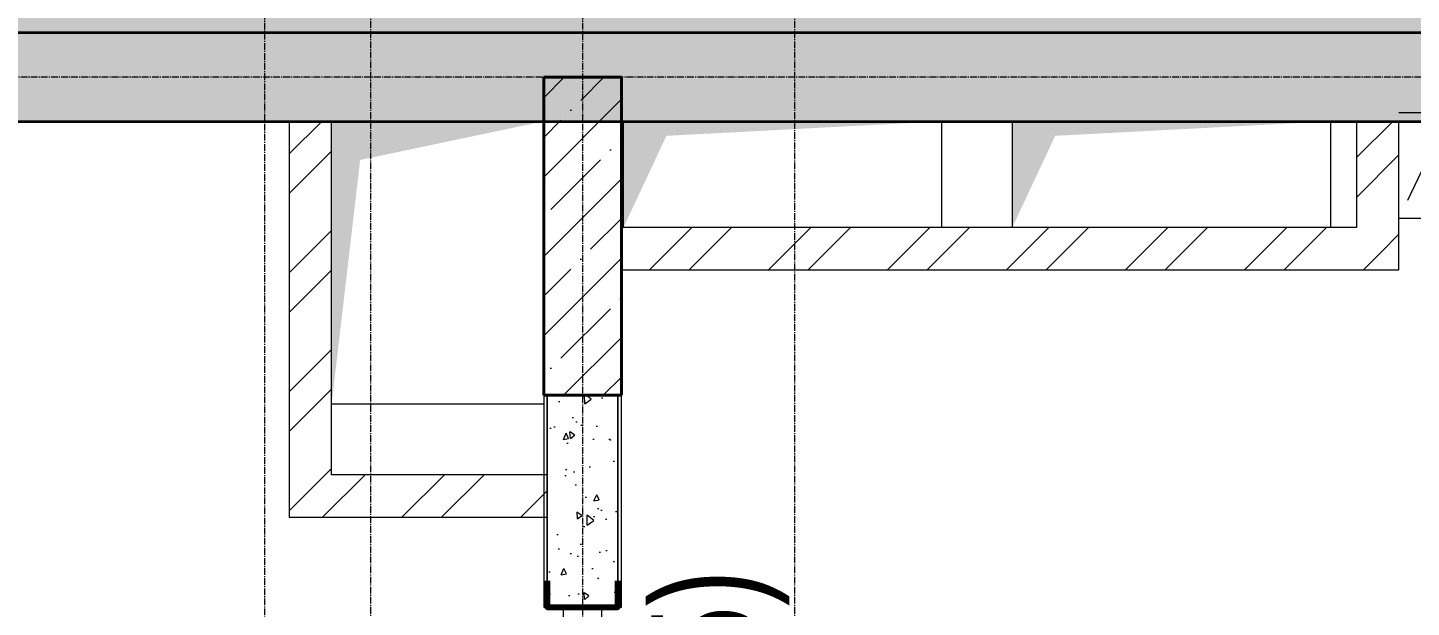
# Model space of a CAD drawing. Header units: millimetres. Extents: x -231292 to 573618, y -153144 to 564035.
# Drawn here: x 106759 to 110674, y 433102 to 434742 of the extents above; entities that cross this region are included whole.
import ezdxf
from ezdxf.enums import TextEntityAlignment as Align

# ---------------------------------------------------------------- set-up
doc = ezdxf.new("R2010")
doc.units = ezdxf.units.MM
for name, pattern in [('CENTER2', [28.575, 19.05, -3.175, 3.175, -3.175]), ('HIDDEN', [9.525, 6.35, -3.175]), ('HIDDEN2', [4.7625, 3.175, -1.5875])]:
    doc.linetypes.add(name, pattern=pattern)
doc.layers.get('0').update_dxf_attribs({"color": 250})
doc.layers.get('Defpoints').update_dxf_attribs({"color": 250})
for name, color, linetype, lineweight in [('АР_Витраж марка', 250, 'Continuous', 9), ('АР_Двери_витраж', 250, 'Continuous', 9), ('АР_Колонны', 250, 'Continuous', 35), ('АР_Стены ЖБ', 250, 'Continuous', 35), ('АР_Стены кирпич', 250, 'Continuous', 20), ('АР_Стены ПЕНОблок', 250, 'Continuous', 20), ('АР_Стены_дефшов', 250, 'Continuous', 0), ('АР_Тонкая', 250, 'Continuous', 5), ('АР_Штриховка', 250, 'Continuous', 0), ('КМ_Фахверки', 250, 'Continuous', 80), ('ОВ_Классы', 250, 'Continuous', 0), ('ОВ_Шахты', 250, 'Continuous', 5), ('РД_Оси_100', 250, 'Continuous', 0)]:
    doc.layers.add(name, color=color, linetype=linetype, lineweight=lineweight)
doc.styles.add('Arial_09', font='ARIALN.TTF', dxfattribs={"width": 0.9})
pattern_1 = [(45, (50428.77, 366201.75), (-112.2532, 112.2532), []), (45, (50541.02, 366201.75), (-112.2532, 112.2532), [198.4375, -39.6875, 0, -39.6875])]

# ---------------------------------------------------------------- blocks, each defined once
blk = doc.blocks.new('otv')
at = {"linetype": 'Continuous'}
blk.add_lwpolyline([(0, -1), (0, 0), (1, 0), (1, -1)], close=True, dxfattribs=at)
blk.add_solid([(0, -1), (0, 0), (0.1346, -0.1366), (1, 0)], dxfattribs=at)
blk = doc.blocks.new('otv пунктир')
at = {"linetype": 'HIDDEN', "ltscale": 0.07}
blk.add_lwpolyline([(0, 0), (0, 1), (1, 1), (1, 0)], close=True, dxfattribs=at)
blk.add_lwpolyline([(0, 1), (0.1346, 0.1366), (1, 0)], dxfattribs=at)
blk = doc.blocks.new('Ф_пеноблок 200')
at = {"layer": 'КМ_Фахверки'}
blk.add_lwpolyline([(0, -75), (0, 0), (200, 0), (200, -75)], dxfattribs=at)
blk = doc.blocks.new('СОШ_2200_АР_ОСИ_М100_28.05.24')
at = {"layer": 'РД_Оси_100', "linetype": 'CENTER2'}
for points in [[(57300, 139938.679), (57300, -6155)], [(58500, 139938.679), (58500, -6155)], [(57000, 70839.76), (57000, -5755), (56700, -6155)], [(57900, 70753.904), (57900, -6155)], [(78274.959, 68400), (-5454.958, 68400), (-5954.958, 68250)]]:
    blk.add_lwpolyline(points, dxfattribs=at)
blk = doc.blocks.new('МаркаВитража1')
at = {"layer": 'Defpoints'}
blk.add_circle((0, 0), 3, dxfattribs=at)
at = {"color": 0, "linetype": 'ByBlock', "lineweight": -2, "style": 'Arial_09', "width": 0.9}
blk.add_attdef('АР-ОКНО:НАИМЕНОВАНИЕ', text='', height=3, dxfattribs=at).set_placement((0, 0), align=Align.MIDDLE)

msp = doc.modelspace()

# ---------------------------------------------------------------- hatches: boundary and pattern name
at = {"layer": 'АР_Штриховка', "linetype": 'Continuous', "lineweight": 0}
h = msp.add_hatch(dxfattribs=at)
h.set_pattern_fill('HONEY', color=256, scale=10, style=0)
h.set_pattern_definition([(0, (50428.768, 366201.753), (47.625, 27.4963064), [31.75, -63.5]), (120, (50428.768, 366201.753), (-47.625, 27.496307), [31.75, -63.5]), (60, (50428.768, 366201.753), (1e-07, 54.992613), [-63.5, 31.75])])
h.paths.add_polyline_path([(95928.768, 434776.753), (95928.768, 434726.753), (104818.768, 434726.753), (104818.768, 434776.753)], flags=0)
h.paths.add_polyline_path([(106698.768, 434776.753), (106698.768, 434726.753), (116228.768, 434726.753), (116228.768, 434776.753)], flags=0)
at = {"layer": 'АР_Штриховка', "linetype": 'Continuous', "lineweight": 5}
h = msp.add_hatch(dxfattribs=at)
h.set_pattern_fill('ANSI35', color=256, scale=25, style=0)
h.set_pattern_definition(pattern_1)
h.paths.add_polyline_path([(95928.768, 434726.753), (95928.768, 434476.753), (104818.768, 434476.753), (104818.768, 434726.753)], flags=0)
h.paths.add_polyline_path([(106698.768, 434726.753), (106698.768, 434476.753), (116228.768, 434476.753), (116228.768, 434726.753)], flags=0)
h = msp.add_hatch(dxfattribs=at)
h.set_pattern_fill('ANSI35', color=256, scale=25, style=0)
h.set_pattern_definition(pattern_1)
h.paths.add_polyline_path([(108218.768, 433701.753), (108438.768, 433701.753), (108438.768, 434601.753), (108218.768, 434601.753)], flags=0)
at = {"layer": 'АР_Штриховка', "linetype": 'Continuous', "lineweight": 0}
h = msp.add_hatch(dxfattribs=at)
h.set_pattern_fill('ANSI32', color=256, scale=25, style=0)
h.set_pattern_definition([(45, (50428.77, 366201.75), (-168.3798, 168.3798), []), (45, (50541.02, 366201.75), (-168.3798, 168.3798), [])])
h.paths.add_polyline_path([(107498.768, 433356.753), (107618.768, 433476.753), (107618.768, 434476.753), (107498.768, 434476.753)], flags=0)
h = msp.add_hatch(dxfattribs=at)
h.set_pattern_fill('ANSI32', color=256, scale=25, angle=-360, style=0)
h.set_pattern_definition([(45, (50428.77, 366201.75), (-168.3798, 168.3798), []), (45, (50541.02, 366201.75), (-168.3798, 168.3798), [])])
h.paths.add_polyline_path([(110638.768, 434476.752), (110518.768, 434476.752), (110518.768, 434176.752), (110638.768, 434056.752)], flags=0)
h = msp.add_hatch(dxfattribs=at)
h.set_pattern_fill('ANSI32', color=256, scale=25, style=0)
h.set_pattern_definition([(45, (50428.77, 366201.75), (-168.3798, 168.3798), []), (45, (50541.02, 366201.75), (-168.3798, 168.3798), [])])
h.paths.add_polyline_path([(110638.768, 434056.752), (110518.768, 434176.752), (108438.768, 434176.753), (108438.768, 434056.753)], flags=0)
h = msp.add_hatch(dxfattribs=at)
h.set_pattern_fill('AR-CONC', color=256, angle=45, style=0)
h.set_pattern_definition([(95, (50428.77, 366201.75), (140.09465, 117.55338), [19.05, -209.55]), (40, (50428.77, 366201.75), (-160.01845, 110.17673), [15.24, -167.6406]), (145.45144, (50440.44, 366211.55), (-19.9238, 227.7301), [16.19, -178.09024]), (91.1842, (50392.85, 366237.67), (221.41024, 161.9534), [28.575, -314.325]), (141.63556, (50411.3, 366251.17), (-7.0866, 342.8268), [24.285, -267.1356]), (36.18415, (50392.85, 366237.67), (-7.0866, 342.8268), [22.86, -251.4597]), (66, (50419.79, 366246.65), (179.51998, 34.89515), [19.05, -209.55]), (11, (50419.79, 366246.65), (-86.53993, 173.9412), [15.24, -167.64]), (116.45145, (50434.75, 366249.56), (92.98005, 208.83634), [16.19, -178.08994]), (82.5, (50428.77, 366201.75), (-57.60547, 61.973414), [0, -165.608, 0, -170.18, 0, -168.275]), (52.5, (50428.77, 366201.75), (-23.58973, 118.087), [0, -97.028, 0, -161.798, 0, -64.135]), (12.5, (50388.716, 366161.7), (99.927863, 91.826196), [0, -63.5, 0, -198.12, 0, -262.89]), (2.5, (50370.76, 366143.74), (86.7639, 122.7224), [0, -82.55, 0, -131.572, 0, -186.69])])
h.paths.add_polyline_path([(108228.768, 430401.753), (108428.768, 430401.753), (108428.768, 431851.753), (108228.768, 431851.753)], flags=0)
h.paths.add_polyline_path([(108228.768, 433101.753), (108428.768, 433101.753), (108428.768, 433701.753), (108228.768, 433701.753)], flags=0)
h = msp.add_hatch(dxfattribs=at)
h.set_pattern_fill('ANSI32', color=256, scale=25, style=0)
h.set_pattern_definition([(45, (50428.77, 366201.75), (-168.3798, 168.3798), []), (45, (50541.02, 366201.75), (-168.3798, 168.3798), [])])
h.paths.add_polyline_path([(108228.768, 433356.753), (108228.768, 433476.753), (107618.768, 433476.753), (107498.768, 433356.753)], flags=0)

# ---------------------------------------------------------------- linework, layer by layer
at = {"layer": 'АР_Двери_витраж', "linetype": 'Continuous', "lineweight": 9}
msp.add_lwpolyline([(108383.768, 432951.753), (108383.768, 433101.753), (108273.768, 433101.753), (108273.768, 432951.753)], close=True, dxfattribs=at)
at = {"layer": 'АР_Колонны', "linetype": 'HIDDEN2', "lineweight": 25}
for p, q in [((108218.768, 434601.753), (108438.768, 434601.753)), ((108218.768, 433701.753), (108218.768, 434601.753)), ((108438.768, 434601.753), (108438.768, 433701.753)), ((108438.768, 433701.753), (108218.768, 433701.753))]:
    msp.add_line(p, q, dxfattribs=at)
at = {"layer": 'АР_Колонны', "linetype": 'Continuous', "lineweight": 35}
for p, q in [((108438.768, 434601.753), (108218.768, 434601.753)), ((108218.768, 434601.753), (108218.768, 433701.753)), ((108438.768, 433701.753), (108438.768, 434601.753)), ((108218.768, 433701.753), (108438.768, 433701.753))]:
    msp.add_line(p, q, dxfattribs=at)
at = {"layer": 'АР_Стены ЖБ', "linetype": 'Continuous', "lineweight": 35}
for p, q in [((116228.768, 434726.753), (106698.768, 434726.753)), ((106698.768, 434476.753), (116228.768, 434476.753))]:
    msp.add_line(p, q, dxfattribs=at)
at = {"layer": 'АР_Стены ЖБ', "linetype": 'Continuous', "lineweight": 40}
for p, q in [((108438.768, 434601.753), (108218.768, 434601.753)), ((108218.768, 434601.753), (108218.768, 433701.753)), ((108438.768, 433701.753), (108438.768, 434601.753)), ((108218.768, 433701.753), (108438.768, 433701.753))]:
    msp.add_line(p, q, dxfattribs=at)
at = {"layer": 'АР_Стены кирпич', "linetype": 'Continuous', "lineweight": 20}
for p, q in [((107618.768, 434476.753), (107498.768, 434476.753)), ((107498.768, 434476.753), (107498.768, 433356.753)), ((107618.768, 433476.753), (107618.768, 434476.753)), ((110638.768, 434476.752), (110518.768, 434476.752)), ((110518.768, 434476.752), (110518.768, 434176.752)), ((110638.768, 434056.752), (110638.768, 434476.752)), ((110518.768, 434176.752), (108438.768, 434176.753)), ((108438.768, 434176.753), (108438.768, 434056.753)), ((108438.768, 434056.753), (110638.768, 434056.752)), ((108228.768, 433476.753), (107618.768, 433476.753)), ((108228.768, 433356.753), (108228.768, 433476.753)), ((107498.768, 433356.753), (108228.768, 433356.753))]:
    msp.add_line(p, q, dxfattribs=at)
at = {"layer": 'АР_Стены ПЕНОблок', "linetype": 'Continuous', "lineweight": 20}
for p, q in [((108428.768, 433701.753), (108228.768, 433701.753)), ((108228.768, 433701.753), (108228.768, 433101.753)), ((108428.768, 433101.753), (108428.768, 433701.753)), ((108228.768, 433101.753), (108428.768, 433101.753))]:
    msp.add_line(p, q, dxfattribs=at)
at = {"layer": 'АР_Стены_дефшов', "linetype": 'Continuous', "lineweight": 0}
msp.add_line((106698.768, 434726.753), (116228.768, 434726.753), dxfattribs=at)
at = {"layer": 'АР_Тонкая', "linetype": 'Continuous', "lineweight": 0}
for p, q in [((108228.768, 433701.753), (108218.768, 433701.753)), ((108218.768, 433701.753), (108218.768, 433101.753)), ((108228.768, 433101.753), (108228.768, 433701.753)), ((108438.768, 433701.753), (108428.768, 433701.753)), ((108428.768, 433701.753), (108428.768, 433101.753)), ((108438.768, 433101.753), (108438.768, 433701.753)), ((108218.768, 433101.753), (108228.768, 433101.753)), ((108428.768, 433101.753), (108438.768, 433101.753))]:
    msp.add_line(p, q, dxfattribs=at)

# ---------------------------------------------------------------- block references
at = {"layer": 'АР_Витраж марка', "linetype": 'Continuous', "lineweight": 9, "xscale": 100, "yscale": 100, "zscale": 100, "rotation": 90}
msp.add_blockref('МаркаВитража1', (108710.871, 432498.82), dxfattribs=at).add_auto_attribs({'АР-ОКНО:НАИМЕНОВАНИЕ': 'ВВ-4л(45)'})
at = {"layer": 'КМ_Фахверки', "xscale": -1, "rotation": 180}
msp.add_blockref('Ф_пеноблок 200', (108228.768, 433101.753), dxfattribs=at)
msp.add_blockref('Ф_пеноблок 200', (108228.768, 433101.753), dxfattribs=at)
at = {"layer": 'ОВ_Классы', "xscale": 300, "yscale": 900, "rotation": 270}
msp.add_blockref('otv пунктир', (110638.768, 434501.753), dxfattribs=at)
at = {"layer": 'ОВ_Шахты', "zscale": 300}
for p, xscale, yscale in [((107618.768, 434476.753), 600, 800), ((108444.829, 434476.752), 900, 300), ((109544.829, 434476.752), 900, 300)]:
    msp.add_blockref('otv', p, dxfattribs=dict(at, xscale=xscale, yscale=yscale))
at = {"layer": 'РД_Оси_100'}
msp.add_blockref('СОШ_2200_АР_ОСИ_М100_28.05.24', (50428.768, 366201.753), dxfattribs=at)

doc.saveas('drawing.dxf')
